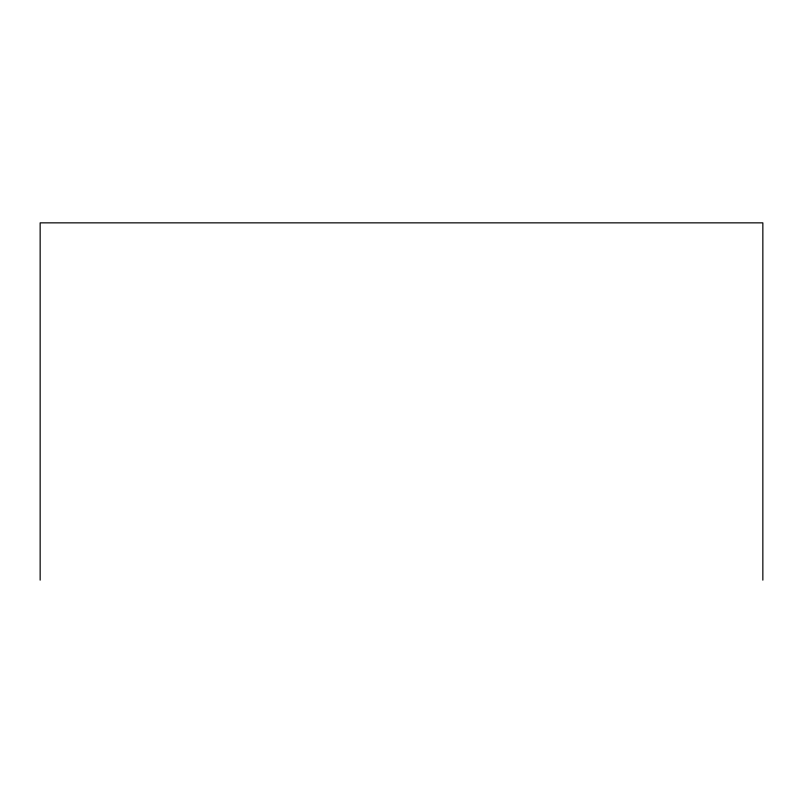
<?xml version="1.0" encoding="UTF-8"?>
<svg xmlns="http://www.w3.org/2000/svg" width="803" height="803" viewBox="0 0 803 803"><rect width="100%" height="100%" fill="white"/><g stroke="black" fill="none" stroke-linecap="round" stroke-linejoin="round"><path stroke-width="1.2" d="M762.85 580.147L762.85 222.853L40.15 222.853L40.15 580.147"/></g></svg>
